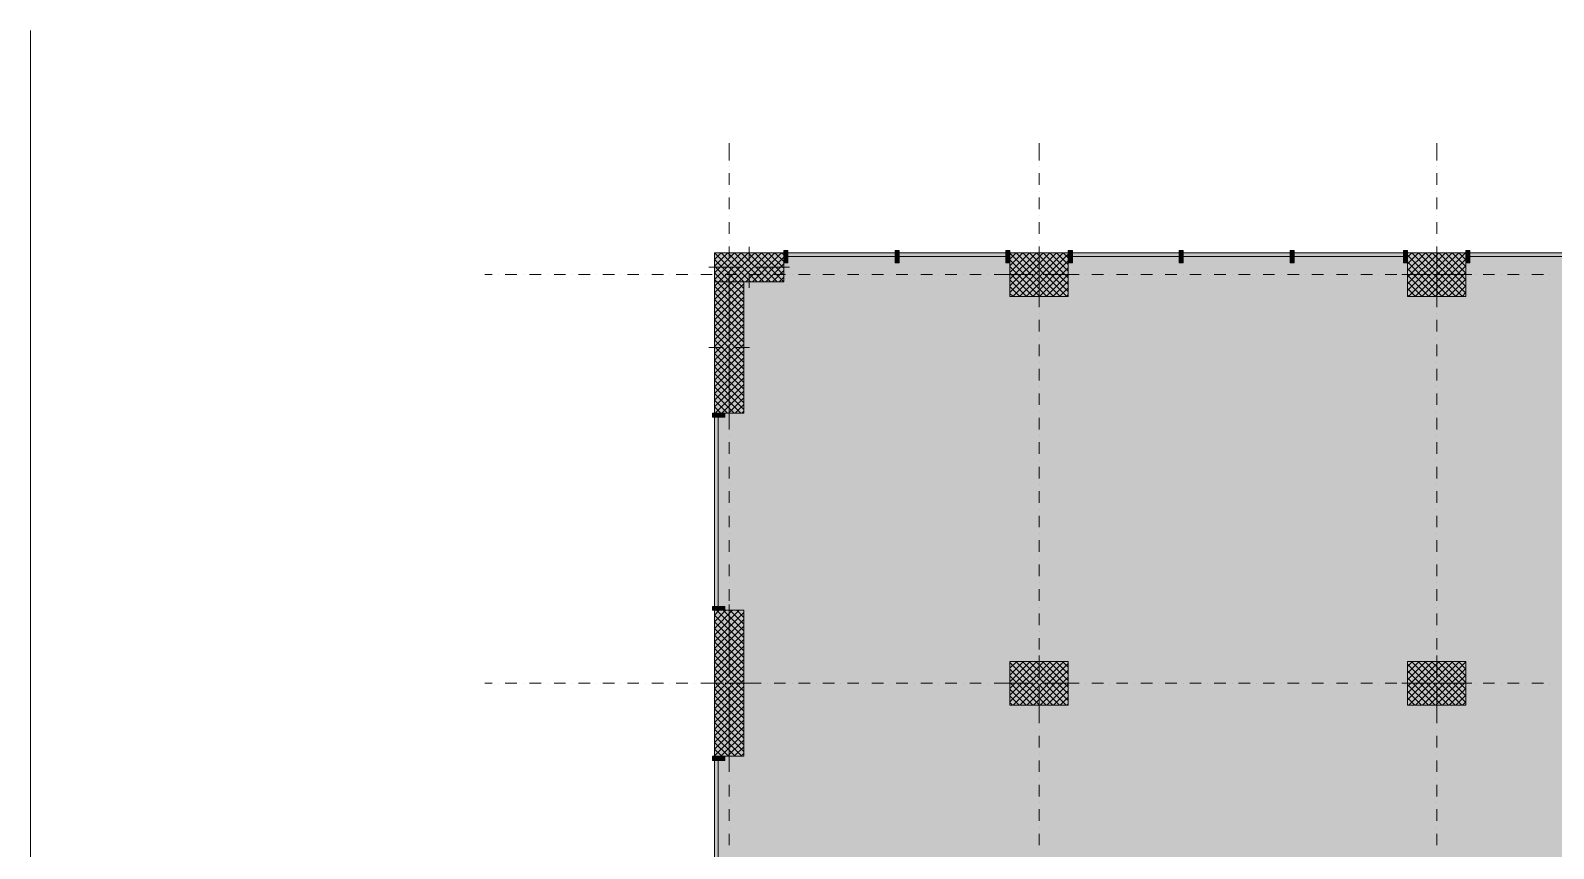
# Model space of a CAD drawing. Header units: centimetres. Extents: x -6559 to 4488, y -7535 to 372.
# Drawn here: x -6370 to -4294, y -743 to 372 of the extents above; entities that cross this region are included whole.
import ezdxf

# ---------------------------------------------------------------- set-up
doc = ezdxf.new("R2010")
doc.units = ezdxf.units.CM
for name, color, linetype in [('PDF_ - lokalet e', 7, 'Continuous'), ('PDF_A - Muret', 7, 'Continuous'), ('PDF_A - Shtyllat', 7, 'Continuous'), ('PDF_Geometry', 7, 'Continuous')]:
    doc.layers.add(name, color=color, linetype=linetype)
for name, color, linetype, true_color in [('PDF_A - Akset', 7, 'Continuous', 0xfd4435), ('PDF_A - Alumil', 7, 'Continuous', 0x7f7f7f), ('PDF_A - Fill Zone', 7, 'Continuous', 0x999999), ('PDF_A - Pllaka Suteren', 7, 'Continuous', 0x7f7f7f), ('PDF_A - Sutereni Polyline', 7, 'Continuous', 0x029e21)]:
    doc.layers.add(name, color=color, linetype=linetype, true_color=true_color)

msp = doc.modelspace()

# ---------------------------------------------------------------- hatches: boundary and pattern name
at = {"layer": 'PDF_ - lokalet e', "true_color": 0xffffff, "transparency": 33554559}
msp.add_hatch(color=7, dxfattribs=at).paths.add_polyline_path([(-4112.3, -1816), (-5616.2, -1816), (-5616.2, -784.9), (-5432.2, -784.9), (-5437.7, 68.7), (-4084.7, 68.7), (-4084.7, -866.5), (-4258.8, -866.5), (-4283.7, -1284.3), (-4109.6, -1284.3), (-4109.6, -1821.5)])
at = {"layer": 'PDF_A - Fill Zone', "true_color": 0xaaaaaa, "transparency": 33554559}
msp.add_hatch(color=253, dxfattribs=at).paths.add_polyline_path([(-5621.7, -1821.5), (-5621.7, -781.9), (-5437.7, -781.9), (-5437.7, 68.7), (-4084.7, 68.7), (-4084.7, -866.5), (-4258.8, -866.5), (-4258.8, -1065.4), (-4271.3, -1065.4), (-4271.3, -1296.7), (-4097.2, -1296.7), (-4097.2, -1821.5)])

# ---------------------------------------------------------------- linework, layer by layer
at = {"layer": 'PDF_A - Akset', "lineweight": 0}
for points in [[(-5417.8, 217.9), (-5417.8, 194.5)], [(-4995, 217.9), (-4995, 194.5)], [(-4452.8, 217.9), (-4452.8, 194.5)], [(-5417.8, 185.8), (-5417.8, 185.8)], [(-5417.8, 177), (-5417.8, 161.2)], [(-4995, 185.8), (-4995, 185.8)], [(-4995, 177), (-4995, 161.2)], [(-4452.8, 185.8), (-4452.8, 185.8)], [(-4452.8, 177), (-4452.8, 161.2)], [(-5417.8, 152.4), (-5417.8, 152.4)], [(-4995, 152.4), (-4995, 152.4)], [(-4452.8, 152.4), (-4452.8, 152.4)], [(-5417.8, 143.7), (-5417.8, 127.9)], [(-4995, 143.7), (-4995, 127.9)], [(-4452.8, 143.7), (-4452.8, 127.9)], [(-5417.8, 119.1), (-5417.8, 119.1)], [(-5417.8, 110.3), (-5417.8, 94.5)], [(-4995, 119.1), (-4995, 119.1)], [(-4995, 110.3), (-4995, 94.5)], [(-4452.8, 119.1), (-4452.8, 119.1)], [(-4452.8, 110.3), (-4452.8, 94.5)], [(-5417.8, 85.8), (-5417.8, 85.8)], [(-4995, 85.8), (-4995, 85.8)], [(-4452.8, 85.8), (-4452.8, 85.8)], [(-5417.8, 77), (-5417.8, 61.2)], [(-4995, 77), (-4995, 61.2)], [(-4452.8, 77), (-4452.8, 61.2)], [(-5417.8, 52.4), (-5417.8, 52.4)], [(-5417.8, 43.6), (-5417.8, 27.8)], [(-4995, 52.4), (-4995, 52.4)], [(-4995, 43.6), (-4995, 27.8)], [(-4452.8, 52.4), (-4452.8, 52.4)], [(-4452.8, 43.6), (-4452.8, 27.8)], [(-5740.7, 38.9), (-5751, 38.9)], [(-5732, 38.9), (-5732, 38.9)], [(-5707.4, 38.9), (-5723.2, 38.9)], [(-5698.6, 38.9), (-5698.6, 38.9)], [(-5674.1, 38.9), (-5689.9, 38.9)], [(-5665.3, 38.9), (-5665.3, 38.9)], [(-5640.7, 38.9), (-5656.5, 38.9)], [(-5632, 38.9), (-5632, 38.9)], [(-5607.4, 38.9), (-5623.2, 38.9)], [(-5598.6, 38.9), (-5598.6, 38.9)], [(-5574, 38.9), (-5589.8, 38.9)], [(-5565.3, 38.9), (-5565.3, 38.9)], [(-5540.7, 38.9), (-5556.5, 38.9)], [(-5531.9, 38.9), (-5531.9, 38.9)], [(-5507.4, 38.9), (-5523.2, 38.9)], [(-5498.6, 38.9), (-5498.6, 38.9)], [(-5474, 38.9), (-5489.8, 38.9)], [(-5465.3, 38.9), (-5465.3, 38.9)], [(-5440.7, 38.9), (-5456.5, 38.9)], [(-5431.9, 38.9), (-5431.9, 38.9)], [(-5407.3, 38.9), (-5423.1, 38.9)], [(-5398.6, 38.9), (-5398.6, 38.9)], [(-5374, 38.9), (-5389.8, 38.9)], [(-5365.2, 38.9), (-5365.2, 38.9)], [(-5340.7, 38.9), (-5356.5, 38.9)], [(-5331.9, 38.9), (-5331.9, 38.9)], [(-5307.3, 38.9), (-5323.1, 38.9)], [(-5298.6, 38.9), (-5298.6, 38.9)], [(-5274, 38.9), (-5289.8, 38.9)], [(-5265.2, 38.9), (-5265.2, 38.9)], [(-5240.7, 38.9), (-5256.4, 38.9)], [(-5231.9, 38.9), (-5231.9, 38.9)], [(-5207.3, 38.9), (-5223.1, 38.9)], [(-5198.5, 38.9), (-5198.5, 38.9)], [(-5174, 38.9), (-5189.8, 38.9)], [(-5165.2, 38.9), (-5165.2, 38.9)], [(-5140.6, 38.9), (-5156.4, 38.9)], [(-5131.9, 38.9), (-5131.9, 38.9)], [(-5107.3, 38.9), (-5123.1, 38.9)], [(-5098.5, 38.9), (-5098.5, 38.9)], [(-5074, 38.9), (-5089.7, 38.9)], [(-5065.2, 38.9), (-5065.2, 38.9)], [(-5040.6, 38.9), (-5056.4, 38.9)], [(-5031.8, 38.9), (-5031.8, 38.9)], [(-5007.3, 38.9), (-5023.1, 38.9)], [(-4998.5, 38.9), (-4998.5, 38.9)], [(-4973.9, 38.9), (-4989.7, 38.9)], [(-4965.2, 38.9), (-4965.2, 38.9)], [(-4940.6, 38.9), (-4956.4, 38.9)], [(-4931.8, 38.9), (-4931.8, 38.9)], [(-4907.3, 38.9), (-4923, 38.9)], [(-4898.5, 38.9), (-4898.5, 38.9)], [(-4873.9, 38.9), (-4889.7, 38.9)], [(-4865.1, 38.9), (-4865.1, 38.9)], [(-4840.6, 38.9), (-4856.4, 38.9)], [(-4831.8, 38.9), (-4831.8, 38.9)], [(-4807.2, 38.9), (-4823, 38.9)], [(-4798.5, 38.9), (-4798.5, 38.9)], [(-4773.9, 38.9), (-4789.7, 38.9)], [(-4765.1, 38.9), (-4765.1, 38.9)], [(-4740.6, 38.9), (-4756.4, 38.9)], [(-4731.8, 38.9), (-4731.8, 38.9)], [(-4707.2, 38.9), (-4723, 38.9)], [(-4698.4, 38.9), (-4698.4, 38.9)], [(-4673.9, 38.9), (-4689.7, 38.9)], [(-4665.1, 38.9), (-4665.1, 38.9)], [(-4640.5, 38.9), (-4656.3, 38.9)], [(-4631.8, 38.9), (-4631.8, 38.9)], [(-4607.2, 38.9), (-4623, 38.9)], [(-4598.4, 38.9), (-4598.4, 38.9)], [(-4573.9, 38.9), (-4589.7, 38.9)], [(-4565.1, 38.9), (-4565.1, 38.9)], [(-4540.5, 38.9), (-4556.3, 38.9)], [(-4531.7, 38.9), (-4531.7, 38.9)], [(-4507.2, 38.9), (-4523, 38.9)], [(-4498.4, 38.9), (-4498.4, 38.9)], [(-4473.8, 38.9), (-4489.6, 38.9)], [(-4465.1, 38.9), (-4465.1, 38.9)], [(-4440.5, 38.9), (-4456.3, 38.9)], [(-4431.7, 38.9), (-4431.7, 38.9)], [(-4407.2, 38.9), (-4423, 38.9)], [(-4398.4, 38.9), (-4398.4, 38.9)], [(-4373.8, 38.9), (-4389.6, 38.9)], [(-4365.1, 38.9), (-4365.1, 38.9)], [(-4340.5, 38.9), (-4356.3, 38.9)], [(-4331.7, 38.9), (-4331.7, 38.9)], [(-4307.1, 38.9), (-4322.9, 38.9)], [(-4298.4, 38.9), (-4298.4, 38.9)], [(-5417.8, 19.1), (-5417.8, 19.1)], [(-5417.8, 10.3), (-5417.8, -5.5)], [(-4995, 19.1), (-4995, 19.1)], [(-4995, 10.3), (-4995, -5.5)], [(-4452.8, 19.1), (-4452.8, 19.1)], [(-4452.8, 10.3), (-4452.8, -5.5)], [(-5417.8, -14.3), (-5417.8, -14.3)], [(-4995, -14.3), (-4995, -14.3)], [(-4452.8, -14.3), (-4452.8, -14.3)], [(-5417.8, -23), (-5417.8, -38.8)], [(-4995, -23), (-4995, -38.8)], [(-4452.8, -23), (-4452.8, -38.8)], [(-5417.8, -47.6), (-5417.8, -47.6)], [(-5417.8, -56.4), (-5417.8, -72.2)], [(-4995, -47.6), (-4995, -47.6)], [(-4995, -56.4), (-4995, -72.2)], [(-4452.8, -47.6), (-4452.8, -47.6)], [(-4452.8, -56.4), (-4452.8, -72.2)], [(-5417.8, -80.9), (-5417.8, -80.9)], [(-4995, -80.9), (-4995, -80.9)], [(-4452.8, -80.9), (-4452.8, -80.9)], [(-5417.8, -89.7), (-5417.8, -105.5)], [(-4995, -89.7), (-4995, -105.5)], [(-4452.8, -89.7), (-4452.8, -105.5)], [(-5417.8, -114.3), (-5417.8, -114.3)], [(-5417.8, -123.1), (-5417.8, -138.8)], [(-4995, -114.3), (-4995, -114.3)], [(-4995, -123.1), (-4995, -138.8)], [(-4452.8, -114.3), (-4452.8, -114.3)], [(-4452.8, -123.1), (-4452.8, -138.8)], [(-5417.8, -147.6), (-5417.8, -147.6)], [(-5417.8, -156.4), (-5417.8, -172.2)], [(-4995, -147.6), (-4995, -147.6)], [(-4995, -156.4), (-4995, -172.2)], [(-4452.8, -147.6), (-4452.8, -147.6)], [(-4452.8, -156.4), (-4452.8, -172.2)], [(-5417.8, -181), (-5417.8, -181)], [(-4995, -181), (-4995, -181)], [(-4452.8, -181), (-4452.8, -181)], [(-5417.8, -189.7), (-5417.8, -205.5)], [(-4995, -189.7), (-4995, -205.5)], [(-4452.8, -189.7), (-4452.8, -205.5)], [(-5417.8, -214.3), (-5417.8, -214.3)], [(-5417.8, -223.1), (-5417.8, -238.9)], [(-4995, -214.3), (-4995, -214.3)], [(-4995, -223.1), (-4995, -238.9)], [(-4452.8, -214.3), (-4452.8, -214.3)], [(-4452.8, -223.1), (-4452.8, -238.9)], [(-5417.8, -247.6), (-5417.8, -247.6)], [(-4995, -247.6), (-4995, -247.6)], [(-4452.8, -247.6), (-4452.8, -247.6)], [(-5417.8, -256.4), (-5417.8, -272.2)], [(-4995, -256.4), (-4995, -272.2)], [(-4452.8, -256.4), (-4452.8, -272.2)], [(-5417.8, -281), (-5417.8, -281)], [(-5417.8, -289.8), (-5417.8, -305.5)], [(-4995, -281), (-4995, -281)], [(-4995, -289.8), (-4995, -305.5)], [(-4452.8, -281), (-4452.8, -281)], [(-4452.8, -289.8), (-4452.8, -305.5)], [(-5417.8, -314.3), (-5417.8, -314.3)], [(-5417.8, -323.1), (-5417.8, -338.9)], [(-4995, -314.3), (-4995, -314.3)], [(-4995, -323.1), (-4995, -338.9)], [(-4452.8, -314.3), (-4452.8, -314.3)], [(-4452.8, -323.1), (-4452.8, -338.9)], [(-5417.8, -347.7), (-5417.8, -347.7)], [(-4995, -347.7), (-4995, -347.7)], [(-4452.8, -347.7), (-4452.8, -347.7)], [(-5417.8, -356.4), (-5417.8, -372.2)], [(-4995, -356.4), (-4995, -372.2)], [(-4452.8, -356.4), (-4452.8, -372.2)], [(-5417.8, -381), (-5417.8, -381)], [(-5417.8, -389.8), (-5417.8, -405.6)], [(-4995, -381), (-4995, -381)], [(-4995, -389.8), (-4995, -405.6)], [(-4452.8, -381), (-4452.8, -381)], [(-4452.8, -389.8), (-4452.8, -405.6)], [(-5417.8, -414.3), (-5417.8, -414.3)], [(-4995, -414.3), (-4995, -414.3)], [(-4452.8, -414.3), (-4452.8, -414.3)], [(-5417.8, -423.1), (-5417.8, -438.9)], [(-4995, -423.1), (-4995, -438.9)], [(-4452.8, -423.1), (-4452.8, -438.9)], [(-5417.8, -447.7), (-5417.8, -447.7)], [(-5417.8, -456.5), (-5417.8, -472.2)], [(-4995, -447.7), (-4995, -447.7)], [(-4995, -456.5), (-4995, -472.2)], [(-4452.8, -447.7), (-4452.8, -447.7)], [(-4452.8, -456.5), (-4452.8, -472.2)], [(-5417.8, -481), (-5417.8, -481)], [(-5417.8, -489.8), (-5417.8, -505.6)], [(-4995, -481), (-4995, -481)], [(-4995, -489.8), (-4995, -505.6)], [(-4452.8, -481), (-4452.8, -481)], [(-4452.8, -489.8), (-4452.8, -505.6)], [(-5740.7, -518.2), (-5751, -518.2)], [(-5732, -518.2), (-5732, -518.2)], [(-5707.4, -518.2), (-5723.2, -518.2)], [(-5698.6, -518.2), (-5698.6, -518.2)], [(-5674.1, -518.2), (-5689.9, -518.2)], [(-5665.3, -518.2), (-5665.3, -518.2)], [(-5640.7, -518.2), (-5656.5, -518.2)], [(-5632, -518.2), (-5632, -518.2)], [(-5607.4, -518.2), (-5623.2, -518.2)], [(-5598.6, -518.2), (-5598.6, -518.2)], [(-5574, -518.2), (-5589.8, -518.2)], [(-5565.3, -518.2), (-5565.3, -518.2)], [(-5540.7, -518.2), (-5556.5, -518.2)], [(-5531.9, -518.2), (-5531.9, -518.2)], [(-5507.4, -518.2), (-5523.2, -518.2)], [(-5498.6, -518.2), (-5498.6, -518.2)], [(-5474, -518.2), (-5489.8, -518.2)], [(-5465.3, -518.2), (-5465.3, -518.2)], [(-5440.7, -518.2), (-5456.5, -518.2)], [(-5431.9, -518.2), (-5431.9, -518.2)], [(-5407.3, -518.2), (-5423.1, -518.2)], [(-5417.8, -514.4), (-5417.8, -514.4)], [(-5398.6, -518.2), (-5398.6, -518.2)], [(-5374, -518.2), (-5389.8, -518.2)], [(-5365.2, -518.2), (-5365.2, -518.2)], [(-5340.7, -518.2), (-5356.5, -518.2)], [(-5331.9, -518.2), (-5331.9, -518.2)], [(-5307.3, -518.2), (-5323.1, -518.2)], [(-5298.6, -518.2), (-5298.6, -518.2)], [(-5274, -518.2), (-5289.8, -518.2)], [(-5265.2, -518.2), (-5265.2, -518.2)], [(-5240.7, -518.2), (-5256.4, -518.2)], [(-5231.9, -518.2), (-5231.9, -518.2)], [(-5207.3, -518.2), (-5223.1, -518.2)], [(-5198.5, -518.2), (-5198.5, -518.2)], [(-5174, -518.2), (-5189.8, -518.2)], [(-5165.2, -518.2), (-5165.2, -518.2)], [(-5140.6, -518.2), (-5156.4, -518.2)], [(-5131.9, -518.2), (-5131.9, -518.2)], [(-5107.3, -518.2), (-5123.1, -518.2)], [(-5098.5, -518.2), (-5098.5, -518.2)], [(-5074, -518.2), (-5089.7, -518.2)], [(-5065.2, -518.2), (-5065.2, -518.2)], [(-5040.6, -518.2), (-5056.4, -518.2)], [(-5031.8, -518.2), (-5031.8, -518.2)], [(-5007.3, -518.2), (-5023.1, -518.2)], [(-4998.5, -518.2), (-4998.5, -518.2)], [(-4995, -514.4), (-4995, -514.4)], [(-4973.9, -518.2), (-4989.7, -518.2)], [(-4965.2, -518.2), (-4965.2, -518.2)], [(-4940.6, -518.2), (-4956.4, -518.2)], [(-4931.8, -518.2), (-4931.8, -518.2)], [(-4907.3, -518.2), (-4923, -518.2)], [(-4898.5, -518.2), (-4898.5, -518.2)], [(-4873.9, -518.2), (-4889.7, -518.2)], [(-4865.1, -518.2), (-4865.1, -518.2)], [(-4840.6, -518.2), (-4856.4, -518.2)], [(-4831.8, -518.2), (-4831.8, -518.2)], [(-4807.2, -518.2), (-4823, -518.2)], [(-4798.5, -518.2), (-4798.5, -518.2)], [(-4773.9, -518.2), (-4789.7, -518.2)], [(-4765.1, -518.2), (-4765.1, -518.2)], [(-4740.6, -518.2), (-4756.4, -518.2)], [(-4731.8, -518.2), (-4731.8, -518.2)], [(-4707.2, -518.2), (-4723, -518.2)], [(-4698.4, -518.2), (-4698.4, -518.2)], [(-4673.9, -518.2), (-4689.7, -518.2)], [(-4665.1, -518.2), (-4665.1, -518.2)], [(-4640.5, -518.2), (-4656.3, -518.2)], [(-4631.8, -518.2), (-4631.8, -518.2)], [(-4607.2, -518.2), (-4623, -518.2)], [(-4598.4, -518.2), (-4598.4, -518.2)], [(-4573.9, -518.2), (-4589.7, -518.2)], [(-4565.1, -518.2), (-4565.1, -518.2)], [(-4540.5, -518.2), (-4556.3, -518.2)], [(-4531.7, -518.2), (-4531.7, -518.2)], [(-4507.2, -518.2), (-4523, -518.2)], [(-4498.4, -518.2), (-4498.4, -518.2)], [(-4473.8, -518.2), (-4489.6, -518.2)], [(-4465.1, -518.2), (-4465.1, -518.2)], [(-4440.5, -518.2), (-4456.3, -518.2)], [(-4452.8, -514.4), (-4452.8, -514.4)], [(-4431.7, -518.2), (-4431.7, -518.2)], [(-4407.2, -518.2), (-4423, -518.2)], [(-4398.4, -518.2), (-4398.4, -518.2)], [(-4373.8, -518.2), (-4389.6, -518.2)], [(-4365.1, -518.2), (-4365.1, -518.2)], [(-4340.5, -518.2), (-4356.3, -518.2)], [(-4331.7, -518.2), (-4331.7, -518.2)], [(-4307.1, -518.2), (-4322.9, -518.2)], [(-4298.4, -518.2), (-4298.4, -518.2)], [(-5417.8, -523.1), (-5417.8, -538.9)], [(-4995, -523.1), (-4995, -538.9)], [(-4452.8, -523.1), (-4452.8, -538.9)], [(-5417.8, -547.7), (-5417.8, -547.7)], [(-5417.8, -556.5), (-5417.8, -572.3)], [(-4995, -547.7), (-4995, -547.7)], [(-4995, -556.5), (-4995, -572.3)], [(-4452.8, -547.7), (-4452.8, -547.7)], [(-4452.8, -556.5), (-4452.8, -572.3)], [(-5417.8, -581), (-5417.8, -581)], [(-4995, -581), (-4995, -581)], [(-4452.8, -581), (-4452.8, -581)], [(-5417.8, -589.8), (-5417.8, -605.6)], [(-4995, -589.8), (-4995, -605.6)], [(-4452.8, -589.8), (-4452.8, -605.6)], [(-5417.8, -614.4), (-5417.8, -614.4)], [(-4995, -614.4), (-4995, -614.4)], [(-4452.8, -614.4), (-4452.8, -614.4)], [(-5417.8, -623.2), (-5417.8, -638.9)], [(-4995, -623.2), (-4995, -638.9)], [(-4452.8, -623.2), (-4452.8, -638.9)], [(-5417.8, -647.7), (-5417.8, -647.7)], [(-5417.8, -656.5), (-5417.8, -672.3)], [(-4995, -647.7), (-4995, -647.7)], [(-4995, -656.5), (-4995, -672.3)], [(-4452.8, -647.7), (-4452.8, -647.7)], [(-4452.8, -656.5), (-4452.8, -672.3)], [(-5417.8, -681.1), (-5417.8, -681.1)], [(-4995, -681.1), (-4995, -681.1)], [(-4452.8, -681.1), (-4452.8, -681.1)], [(-5417.8, -689.8), (-5417.8, -705.6)], [(-4995, -689.8), (-4995, -705.6)], [(-4452.8, -689.8), (-4452.8, -705.6)], [(-5417.8, -714.4), (-5417.8, -714.4)], [(-5417.8, -723.2), (-5417.8, -739)], [(-4995, -714.4), (-4995, -714.4)], [(-4995, -723.2), (-4995, -739)], [(-4452.8, -714.4), (-4452.8, -714.4)], [(-4452.8, -723.2), (-4452.8, -739)]]:
    msp.add_lwpolyline(points, dxfattribs=at)
at = {"layer": 'PDF_A - Alumil', "color": 254, "lineweight": 0, "true_color": 0xcccccc}
for points in [[(-5343.2, 68.3), (-5339.7, 71.7)], [(-5343.2, 57.7), (-5337.7, 63.2)], [(-5191.4, 67), (-5186.7, 71.7)], [(-5191.4, 61.7), (-5186, 67.2)], [(-5040.2, 70.5), (-5039, 71.7)], [(-5040.2, 59.9), (-5034.8, 65.4)], [(-4955.2, 65.8), (-4949.7, 71.3)], [(-4955.2, 60.5), (-4949.7, 66)], [(-4804, 69.3), (-4801.6, 71.7)], [(-4804, 58.8), (-4798.5, 64.2)], [(-4652.8, 67.5), (-4648.6, 71.7)], [(-4652.8, 62.2), (-4647.3, 67.7)], [(-4498.1, 63.9), (-4492.6, 69.4)], [(-4498.1, 58.7), (-4492.6, 64.1)], [(-4413, 69.9), (-4411.2, 71.7)], [(-4413, 64.6), (-4407.5, 70.1)], [(-5340.8, 54.8), (-5337.7, 57.9)], [(-5187.8, 54.8), (-5186, 56.6)], [(-5040.1, 54.8), (-5034.8, 60.1)], [(-4950.4, 54.8), (-4949.7, 55.5)], [(-4802.7, 54.8), (-4798.5, 59)], [(-4649.7, 54.8), (-4647.3, 57.2)], [(-4412.3, 54.8), (-4407.5, 59.5)], [(-5440.6, -150.6), (-5440.2, -150.1)], [(-5440.4, -155.6), (-5434.9, -150.1)], [(-5429.9, -155.6), (-5424.4, -150.1)], [(-5424.6, -155.6), (-5423.7, -154.8)], [(-5439.7, -418.7), (-5434.3, -413.3)], [(-5434.5, -418.7), (-5429, -413.3)], [(-5423.9, -418.7), (-5423.7, -418.6)], [(-5438.4, -623.2), (-5433, -617.7)], [(-5433.1, -623.2), (-5427.7, -617.7)]]:
    msp.add_lwpolyline(points, dxfattribs=at)
at = {"layer": 'PDF_A - Alumil', "lineweight": 0}
for points in [[(-5337.7, 71.7), (-5343.2, 71.7)], [(-5343.2, 71.7), (-5343.2, 54.8)], [(-5337.7, 54.8), (-5337.7, 71.7)], [(-5186, 71.7), (-5191.4, 71.7)], [(-5191.4, 71.7), (-5191.4, 54.8)], [(-5186, 54.8), (-5186, 71.7)], [(-5034.8, 71.7), (-5040.2, 71.7)], [(-5040.2, 71.7), (-5040.2, 54.8)], [(-5034.8, 54.8), (-5034.8, 71.7)], [(-4949.7, 71.7), (-4955.2, 71.7)], [(-4955.2, 71.7), (-4955.2, 54.8)], [(-4949.7, 54.8), (-4949.7, 71.7)], [(-4798.5, 71.7), (-4804, 71.7)], [(-4804, 71.7), (-4804, 54.8)], [(-4798.5, 54.8), (-4798.5, 71.7)], [(-4647.3, 71.7), (-4652.8, 71.7)], [(-4652.8, 71.7), (-4652.8, 54.8)], [(-4647.3, 54.8), (-4647.3, 71.7)], [(-4492.6, 71.7), (-4498.1, 71.7)], [(-4498.1, 71.7), (-4498.1, 54.8)], [(-4492.6, 54.8), (-4492.6, 71.7)], [(-4407.5, 71.7), (-4413, 71.7)], [(-4413, 71.7), (-4413, 54.8)], [(-4407.5, 54.8), (-4407.5, 71.7)], [(-5343.2, 54.8), (-5337.7, 54.8)], [(-5191.4, 54.8), (-5186, 54.8)], [(-5040.2, 54.8), (-5034.8, 54.8)], [(-4955.2, 54.8), (-4949.7, 54.8)], [(-4804, 54.8), (-4798.5, 54.8)], [(-4652.8, 54.8), (-4647.3, 54.8)], [(-4498.1, 54.8), (-4492.6, 54.8)], [(-4413, 54.8), (-4407.5, 54.8)], [(-5423.7, -150.1), (-5440.6, -150.1)], [(-5440.6, -150.1), (-5440.6, -155.6)], [(-5440.6, -155.6), (-5423.7, -155.6)], [(-5423.7, -155.6), (-5423.7, -150.1)], [(-5423.7, -413.3), (-5440.6, -413.3)], [(-5440.6, -413.3), (-5440.6, -418.7)], [(-5423.7, -418.7), (-5423.7, -413.3)], [(-5440.6, -418.7), (-5423.7, -418.7)], [(-5423.7, -617.7), (-5440.6, -617.7)], [(-5440.6, -617.7), (-5440.6, -623.2)], [(-5423.7, -623.2), (-5423.7, -617.7)], [(-5440.6, -623.2), (-5423.7, -623.2)]]:
    msp.add_lwpolyline(points, dxfattribs=at)
at = {"layer": 'PDF_A - Alumil', "color": 254, "true_color": 0xcccccc, "transparency": 33554559}
for points in [[(-5343.2, 54.8), (-5343.2, 71.7), (-5337.7, 54.8), (-5337.7, 71.7)], [(-5191.4, 54.8), (-5191.4, 71.7), (-5186, 54.8), (-5186, 71.7)], [(-5040.2, 54.8), (-5040.2, 71.7), (-5034.8, 54.8), (-5034.8, 71.7)], [(-4955.2, 54.8), (-4955.2, 71.7), (-4949.7, 54.8), (-4949.7, 71.7)], [(-4804, 54.8), (-4804, 71.7), (-4798.5, 54.8), (-4798.5, 71.7)], [(-4652.8, 54.8), (-4652.8, 71.7), (-4647.3, 54.8), (-4647.3, 71.7)], [(-4498.1, 54.8), (-4498.1, 71.7), (-4492.6, 54.8), (-4492.6, 71.7)], [(-4413, 54.8), (-4413, 71.7), (-4407.5, 54.8), (-4407.5, 71.7)], [(-5423.7, -155.6), (-5440.6, -155.6), (-5423.7, -150.1), (-5440.6, -150.1)], [(-5423.7, -418.7), (-5440.6, -418.7), (-5423.7, -413.3), (-5440.6, -413.3)], [(-5423.7, -623.2), (-5440.6, -623.2), (-5423.7, -617.7), (-5440.6, -617.7)]]:
    msp.add_solid(points, dxfattribs=at)
at = {"layer": 'PDF_A - Muret', "lineweight": 0}
for points in [[(-5191.4, 68.7), (-5337.7, 68.7)], [(-5337.7, 63.7), (-5191.4, 63.7)], [(-5040.2, 68.7), (-5186, 68.7)], [(-5186, 63.7), (-5040.2, 63.7)], [(-4804, 68.7), (-4949.7, 68.7)], [(-4949.7, 63.7), (-4804, 63.7)], [(-4652.8, 68.7), (-4798.5, 68.7)], [(-4798.5, 63.7), (-4652.8, 63.7)], [(-4498.1, 68.7), (-4647.3, 68.7)], [(-4647.3, 63.7), (-4498.1, 63.7)], [(-4263.8, 68.7), (-4407.5, 68.7)], [(-4407.5, 63.7), (-4263.8, 63.7)], [(-5437.7, -155.6), (-5437.7, -413.3)], [(-5432.7, -413.3), (-5432.7, -155.6)], [(-5437.7, -623.2), (-5437.7, -776.4)], [(-5432.7, -776.4), (-5432.7, -623.2)]]:
    msp.add_lwpolyline(points, dxfattribs=at)
at = {"layer": 'PDF_A - Muret', "transparency": 33554559}
for points in [[(-5191.4, 68.7), (-5191.4, 63.7), (-5337.7, 68.7), (-5337.7, 63.7)], [(-5186, 63.7), (-5186, 68.7), (-5040.2, 63.7), (-5040.2, 68.7)], [(-4804, 68.7), (-4804, 63.7), (-4949.7, 68.7), (-4949.7, 63.7)], [(-4798.5, 63.7), (-4798.5, 68.7), (-4652.8, 63.7), (-4652.8, 68.7)], [(-4647.3, 63.7), (-4647.3, 68.7), (-4498.1, 63.7), (-4498.1, 68.7)], [(-4407.5, 68.7), (-4263.8, 68.7), (-4407.5, 63.7), (-4263.8, 63.7)], [(-5432.7, -155.6), (-5432.7, -413.3), (-5437.7, -155.6), (-5437.7, -413.3)], [(-5432.7, -623.2), (-5432.7, -776.4), (-5437.7, -623.2), (-5437.7, -776.4)]]:
    msp.add_solid(points, dxfattribs=at)
at = {"layer": 'PDF_A - Pllaka Suteren', "lineweight": 0}
for points in [[(-2711.9, 68.7), (-5437.7, 68.7)], [(-5437.7, 68.7), (-5437.7, -781.9)]]:
    msp.add_lwpolyline(points, dxfattribs=at)
at = {"layer": 'PDF_A - Shtyllat', "lineweight": 0}
for points in [[(-5437.7, 32.1), (-5401.1, 68.7)], [(-5437.7, 41.3), (-5410.2, 68.7)], [(-5437.7, 50.4), (-5419.4, 68.7)], [(-5437.7, 59.6), (-5428.5, 68.7)], [(-5397.9, 28.9), (-5437.7, 68.7)], [(-5437.7, 68.7), (-5437.7, 28.9)], [(-5343.2, 68.7), (-5437.7, 68.7)], [(-5431.7, 28.9), (-5391.9, 68.7)], [(-5388.7, 28.9), (-5428.5, 68.7)], [(-5422.6, 28.9), (-5382.8, 68.7)], [(-5379.6, 28.9), (-5419.4, 68.7)], [(-5413.4, 28.9), (-5373.6, 68.7)], [(-5370.4, 28.9), (-5410.2, 68.7)], [(-5404.3, 28.9), (-5364.5, 68.7)], [(-5361.3, 28.9), (-5401.1, 68.7)], [(-5395.1, 28.9), (-5355.4, 68.7)], [(-5352.1, 28.9), (-5391.9, 68.7)], [(-5390.4, 56.8), (-5390.4, 76.7)], [(-5386, 28.9), (-5346.2, 68.7)], [(-5343.2, 29.1), (-5382.8, 68.7)], [(-5376.9, 28.9), (-5343.2, 62.6)], [(-5343.2, 38.2), (-5373.6, 68.7)], [(-5343.2, 47.4), (-5364.5, 68.7)], [(-5343.2, 56.5), (-5355.4, 68.7)], [(-5343.2, 65.7), (-5346.2, 68.7)], [(-5343.2, 28.9), (-5343.2, 68.7)], [(-5034.8, 14.4), (-4980.4, 68.7)], [(-5034.8, 23.5), (-4989.6, 68.7)], [(-5034.8, 32.7), (-4998.7, 68.7)], [(-5034.8, 41.8), (-5007.9, 68.7)], [(-5034.8, 51), (-5017, 68.7)], [(-5034.8, 60.1), (-5026.2, 68.7)], [(-5034.8, 68.7), (-5034.8, 9)], [(-4955.2, 68.7), (-5034.8, 68.7)], [(-4975.6, 9), (-5034.8, 68.2)], [(-5031, 9), (-4971.3, 68.7)], [(-4966.5, 9), (-5026.2, 68.7)], [(-5021.8, 9), (-4962.1, 68.7)], [(-4957.3, 9), (-5017, 68.7)], [(-5012.7, 9), (-4955.2, 66.5)], [(-4955.2, 16), (-5007.9, 68.7)], [(-4955.2, 25.2), (-4998.7, 68.7)], [(-4995, 46.8), (-4995, 76.7)], [(-4955.2, 34.3), (-4989.6, 68.7)], [(-4955.2, 43.5), (-4980.4, 68.7)], [(-4955.2, 52.6), (-4971.3, 68.7)], [(-4955.2, 61.8), (-4962.1, 68.7)], [(-4955.2, 9), (-4955.2, 68.7)], [(-4492.6, 17), (-4440.9, 68.7)], [(-4492.6, 26.2), (-4450, 68.7)], [(-4492.6, 35.3), (-4459.2, 68.7)], [(-4492.6, 44.4), (-4468.3, 68.7)], [(-4492.6, 53.6), (-4477.5, 68.7)], [(-4492.6, 62.7), (-4486.6, 68.7)], [(-4492.6, 68.7), (-4492.6, 9)], [(-4413, 68.7), (-4492.6, 68.7)], [(-4436.1, 9), (-4492.6, 65.5)], [(-4491.4, 9), (-4431.8, 68.7)], [(-4426.9, 9), (-4486.6, 68.7)], [(-4482.3, 9), (-4422.6, 68.7)], [(-4417.8, 9), (-4477.5, 68.7)], [(-4473.2, 9), (-4413.5, 68.7)], [(-4413, 13.4), (-4468.3, 68.7)], [(-4413, 22.5), (-4459.2, 68.7)], [(-4452.8, 46.8), (-4452.8, 76.7)], [(-4413, 31.7), (-4450, 68.7)], [(-4413, 40.8), (-4440.9, 68.7)], [(-4413, 50), (-4431.8, 68.7)], [(-4413, 59.1), (-4422.6, 68.7)], [(-4413, 68.3), (-4413.5, 68.7)], [(-4413, 9), (-4413, 68.7)], [(-5398.4, 48.8), (-5445.6, 48.8)], [(-5407, 28.9), (-5437.7, 59.6)], [(-5416.2, 28.9), (-5437.7, 50.4)], [(-5390.4, 48.8), (-5390.4, 48.8)], [(-5382.4, 48.8), (-5335.2, 48.8)], [(-5367.7, 28.9), (-5343.2, 53.5)], [(-5358.6, 28.9), (-5343.2, 44.3)], [(-4984.7, 9), (-5034.8, 59)], [(-4993.9, 9), (-5034.8, 49.9)], [(-5003.5, 9), (-4955.2, 57.4)], [(-4994.4, 9), (-4955.2, 48.2)], [(-4445.2, 9), (-4492.6, 56.4)], [(-4454.4, 9), (-4492.6, 47.3)], [(-4464, 9), (-4413, 60)], [(-4454.9, 9), (-4413, 50.9)], [(-4445.7, 9), (-4413, 41.7)], [(-5425.3, 28.9), (-5437.7, 41.3)], [(-5434.4, 28.9), (-5437.7, 32.1)], [(-5437.7, -4.4), (-5404.3, 28.9)], [(-5437.7, 4.7), (-5413.4, 28.9)], [(-5437.7, 13.8), (-5422.6, 28.9)], [(-5437.7, 23), (-5431.7, 28.9)], [(-5397.9, 28.9), (-5437.7, 28.9)], [(-5437.7, 28.9), (-5437.7, -150.1)], [(-5437.7, 28.9), (-5343.2, 28.9)], [(-5437.7, -13.6), (-5397.9, 26.2)], [(-5397.9, -16.8), (-5437.7, 23)], [(-5397.9, -7.7), (-5434.4, 28.9)], [(-5397.9, 1.5), (-5425.3, 28.9)], [(-5417.8, -52.7), (-5417.8, 36.9)], [(-5397.9, 10.6), (-5416.2, 28.9)], [(-5397.9, 19.8), (-5407, 28.9)], [(-5397.9, -150.1), (-5397.9, 28.9)], [(-5390.4, 40.9), (-5390.4, 21)], [(-5349.4, 28.9), (-5343.2, 35.2)], [(-5002.9, 38.9), (-5042.7, 38.9)], [(-5003, 9), (-5034.8, 40.7)], [(-5012.2, 9), (-5034.8, 31.6)], [(-5021.3, 9), (-5034.8, 22.5)], [(-4995, 38.9), (-4995, 38.9)], [(-4995, 30.9), (-4995, 1.1)], [(-4987, 38.9), (-4947.2, 38.9)], [(-4985.2, 9), (-4955.2, 39.1)], [(-4976.1, 9), (-4955.2, 29.9)], [(-4967, 9), (-4955.2, 20.8)], [(-4460.8, 38.9), (-4500.6, 38.9)], [(-4463.5, 9), (-4492.6, 38.1)], [(-4472.7, 9), (-4492.6, 29)], [(-4452.8, 38.9), (-4452.8, 38.9)], [(-4452.8, 30.9), (-4452.8, 1.1)], [(-4444.8, 38.9), (-4405.1, 38.9)], [(-4436.6, 9), (-4413, 32.6)], [(-4427.4, 9), (-4413, 23.4)], [(-5437.7, -22.7), (-5397.9, 17.1)], [(-5397.9, -25.9), (-5437.7, 13.8)], [(-5437.7, -31.9), (-5397.9, 7.9)], [(-5397.9, -35.1), (-5437.7, 4.7)], [(-5030.5, 9), (-5034.8, 13.3)], [(-5034.8, 9), (-4955.2, 9)], [(-4957.8, 9), (-4955.2, 11.7)], [(-4481.8, 9), (-4492.6, 19.8)], [(-4490.9, 9), (-4492.6, 10.7)], [(-4492.6, 9), (-4413, 9)], [(-4418.3, 9), (-4413, 14.3)], [(-5437.7, -41), (-5397.9, -1.2)], [(-5397.9, -44.2), (-5437.7, -4.4)], [(-5437.7, -50.2), (-5397.9, -10.4)], [(-5397.9, -53.4), (-5437.7, -13.6)], [(-5437.7, -59.3), (-5397.9, -19.5)], [(-5397.9, -62.5), (-5437.7, -22.7)], [(-5437.7, -68.5), (-5397.9, -28.7)], [(-5397.9, -71.7), (-5437.7, -31.9)], [(-5437.7, -77.6), (-5397.9, -37.8)], [(-5397.9, -80.8), (-5437.7, -41)], [(-5425.7, -60.6), (-5445.6, -60.6)], [(-5437.7, -86.7), (-5397.9, -47)], [(-5397.9, -90), (-5437.7, -50.2)], [(-5437.7, -95.9), (-5397.9, -56.1)], [(-5397.9, -99.1), (-5437.7, -59.3)], [(-5417.8, -60.6), (-5417.8, -60.6)], [(-5409.8, -60.6), (-5389.9, -60.6)], [(-5437.7, -105), (-5397.9, -65.2)], [(-5397.9, -108.2), (-5437.7, -68.5)], [(-5437.7, -114.2), (-5397.9, -74.4)], [(-5397.9, -117.4), (-5437.7, -77.6)], [(-5417.8, -68.6), (-5417.8, -158.1)], [(-5437.7, -123.3), (-5397.9, -83.5)], [(-5397.9, -126.5), (-5437.7, -86.7)], [(-5437.7, -132.5), (-5397.9, -92.7)], [(-5397.9, -135.7), (-5437.7, -95.9)], [(-5437.7, -141.6), (-5397.9, -101.8)], [(-5397.9, -144.8), (-5437.7, -105)], [(-5401.7, -150.1), (-5437.7, -114.2)], [(-5410.8, -150.1), (-5437.7, -123.3)], [(-5437, -150.1), (-5397.9, -111)], [(-5427.9, -150.1), (-5397.9, -120.1)], [(-5420, -150.1), (-5437.7, -132.5)], [(-5429.1, -150.1), (-5437.7, -141.6)], [(-5418.8, -150.1), (-5397.9, -129.3)], [(-5409.6, -150.1), (-5397.9, -138.4)], [(-5437.7, -150.1), (-5397.9, -150.1)], [(-5400.5, -150.1), (-5397.9, -147.5)], [(-5417.8, -510.3), (-5417.8, -410.8)], [(-5437.7, -452.5), (-5403.9, -418.7)], [(-5437.7, -443.4), (-5413, -418.7)], [(-5437.7, -434.2), (-5422.2, -418.7)], [(-5437.7, -425.1), (-5431.3, -418.7)], [(-5397.9, -418.7), (-5437.7, -418.7)], [(-5437.7, -418.7), (-5437.7, -617.7)], [(-5437.7, -461.7), (-5397.9, -421.9)], [(-5397.9, -464.9), (-5437.7, -425.1)], [(-5437.7, -470.8), (-5397.9, -431)], [(-5397.9, -474), (-5437.7, -434.2)], [(-5397.9, -455.7), (-5434.9, -418.7)], [(-5397.9, -446.6), (-5425.7, -418.7)], [(-5397.9, -437.5), (-5416.6, -418.7)], [(-5397.9, -428.3), (-5407.4, -418.7)], [(-5397.9, -419.2), (-5398.3, -418.7)], [(-5397.9, -617.7), (-5397.9, -418.7)], [(-5437.7, -480), (-5397.9, -440.2)], [(-5397.9, -483.2), (-5437.7, -443.4)], [(-5437.7, -489.1), (-5397.9, -449.3)], [(-5397.9, -492.3), (-5437.7, -452.5)], [(-5437.7, -498.3), (-5397.9, -458.5)], [(-5397.9, -501.5), (-5437.7, -461.7)], [(-5437.7, -507.4), (-5397.9, -467.6)], [(-5397.9, -510.6), (-5437.7, -470.8)], [(-5437.7, -516.5), (-5397.9, -476.7)], [(-5397.9, -519.8), (-5437.7, -480)], [(-5437.7, -525.7), (-5397.9, -485.9)], [(-5397.9, -528.9), (-5437.7, -489.1)], [(-5437.7, -534.8), (-5397.9, -495)], [(-5397.9, -538), (-5437.7, -498.3)], [(-5034.8, -543.4), (-4979.7, -488.4)], [(-5034.8, -534.3), (-4988.8, -488.4)], [(-5034.8, -525.2), (-4998, -488.4)], [(-5034.8, -516), (-5007.1, -488.4)], [(-5034.8, -506.9), (-5016.3, -488.4)], [(-5034.8, -497.7), (-5025.4, -488.4)], [(-5034.8, -488.6), (-5034.6, -488.4)], [(-5034.8, -488.4), (-5034.8, -548.1)], [(-4955.2, -488.4), (-5034.8, -488.4)], [(-4976.3, -548.1), (-5034.8, -489.6)], [(-5030.2, -548.1), (-4970.6, -488.4)], [(-4967.2, -548.1), (-5026.9, -488.4)], [(-5021.1, -548.1), (-4961.4, -488.4)], [(-4958, -548.1), (-5017.7, -488.4)], [(-5011.9, -548.1), (-4955.2, -491.3)], [(-4955.2, -541.8), (-5008.6, -488.4)], [(-4955.2, -532.6), (-4999.5, -488.4)], [(-4995, -510.3), (-4995, -480.4)], [(-4955.2, -523.5), (-4990.3, -488.4)], [(-4955.2, -514.4), (-4981.2, -488.4)], [(-4955.2, -505.2), (-4972, -488.4)], [(-4955.2, -496.1), (-4962.9, -488.4)], [(-4955.2, -548.1), (-4955.2, -488.4)], [(-4492.6, -540.8), (-4440.2, -488.4)], [(-4492.6, -531.7), (-4449.3, -488.4)], [(-4492.6, -522.5), (-4458.5, -488.4)], [(-4492.6, -513.4), (-4467.6, -488.4)], [(-4492.6, -504.2), (-4476.7, -488.4)], [(-4492.6, -495.1), (-4485.9, -488.4)], [(-4492.6, -488.4), (-4492.6, -548.1)], [(-4413, -488.4), (-4492.6, -488.4)], [(-4436.8, -548.1), (-4492.6, -492.3)], [(-4490.7, -548.1), (-4431, -488.4)], [(-4427.7, -548.1), (-4487.4, -488.4)], [(-4481.6, -548.1), (-4421.9, -488.4)], [(-4418.5, -548.1), (-4478.2, -488.4)], [(-4472.4, -548.1), (-4413, -488.7)], [(-4413, -544.4), (-4469.1, -488.4)], [(-4463.3, -548.1), (-4413, -497.8)], [(-4413, -535.3), (-4459.9, -488.4)], [(-4452.8, -510.3), (-4452.8, -480.4)], [(-4413, -526.1), (-4450.8, -488.4)], [(-4413, -517), (-4441.6, -488.4)], [(-4413, -507.8), (-4432.5, -488.4)], [(-4413, -498.7), (-4423.3, -488.4)], [(-4413, -489.6), (-4414.2, -488.4)], [(-4413, -548.1), (-4413, -488.4)], [(-5425.7, -518.2), (-5445.6, -518.2)], [(-5437.7, -544), (-5397.9, -504.2)], [(-5397.9, -547.2), (-5437.7, -507.4)], [(-5437.7, -553.1), (-5397.9, -513.3)], [(-5397.9, -556.3), (-5437.7, -516.5)], [(-5417.8, -518.2), (-5417.8, -518.2)], [(-5409.8, -518.2), (-5389.9, -518.2)], [(-5002.9, -518.2), (-5042.7, -518.2)], [(-4985.5, -548.1), (-5034.8, -498.8)], [(-4994.6, -548.1), (-5034.8, -507.9)], [(-5003.8, -548.1), (-5034.8, -517.1)], [(-5002.8, -548.1), (-4955.2, -500.4)], [(-4995, -518.2), (-4995, -518.2)], [(-4993.7, -548.1), (-4955.2, -509.6)], [(-4987, -518.2), (-4947.2, -518.2)], [(-4984.5, -548.1), (-4955.2, -518.7)], [(-4460.8, -518.2), (-4500.6, -518.2)], [(-4446, -548.1), (-4492.6, -501.4)], [(-4455.1, -548.1), (-4492.6, -510.6)], [(-4454.1, -548.1), (-4413, -506.9)], [(-4452.8, -518.2), (-4452.8, -518.2)], [(-4445, -548.1), (-4413, -516.1)], [(-4444.8, -518.2), (-4405.1, -518.2)], [(-5437.7, -562.3), (-5397.9, -522.5)], [(-5397.9, -565.5), (-5437.7, -525.7)], [(-5437.7, -571.4), (-5397.9, -531.6)], [(-5397.9, -574.6), (-5437.7, -534.8)], [(-5417.8, -526.2), (-5417.8, -625.7)], [(-5012.9, -548.1), (-5034.8, -526.2)], [(-5022.1, -548.1), (-5034.8, -535.4)], [(-4995, -526.2), (-4995, -556)], [(-4975.4, -548.1), (-4955.2, -527.9)], [(-4966.2, -548.1), (-4955.2, -537)], [(-4464.2, -548.1), (-4492.6, -519.7)], [(-4473.4, -548.1), (-4492.6, -528.9)], [(-4482.5, -548.1), (-4492.6, -538)], [(-4452.8, -526.2), (-4452.8, -556)], [(-4435.8, -548.1), (-4413, -525.2)], [(-4426.7, -548.1), (-4413, -534.4)], [(-5437.7, -580.5), (-5397.9, -540.8)], [(-5397.9, -583.8), (-5437.7, -544)], [(-5437.7, -589.7), (-5397.9, -549.9)], [(-5397.9, -592.9), (-5437.7, -553.1)], [(-5437.7, -598.8), (-5397.9, -559)], [(-5031.2, -548.1), (-5034.8, -544.5)], [(-5034.8, -548.1), (-4955.2, -548.1)], [(-4957.1, -548.1), (-4955.2, -546.2)], [(-4491.7, -548.1), (-4492.6, -547.1)], [(-4492.6, -548.1), (-4413, -548.1)], [(-4417.6, -548.1), (-4413, -543.5)], [(-5397.9, -602.1), (-5437.7, -562.3)], [(-5437.7, -608), (-5397.9, -568.2)], [(-5397.9, -611.2), (-5437.7, -571.4)], [(-5437.7, -617.1), (-5397.9, -577.3)], [(-5400.5, -617.7), (-5437.7, -580.5)], [(-5409.7, -617.7), (-5437.7, -589.7)], [(-5418.8, -617.7), (-5437.7, -598.8)], [(-5429.1, -617.7), (-5397.9, -586.5)], [(-5419.9, -617.7), (-5397.9, -595.6)], [(-5427.9, -617.7), (-5437.7, -608)], [(-5437.1, -617.7), (-5437.7, -617.1)], [(-5437.7, -617.7), (-5397.9, -617.7)], [(-5410.8, -617.7), (-5397.9, -604.8)], [(-5401.7, -617.7), (-5397.9, -613.9)]]:
    msp.add_lwpolyline(points, dxfattribs=at)
at = {"layer": 'PDF_A - Shtyllat', "color": 8, "true_color": 0x7f7f7f, "transparency": 33554559}
for points in [[(-5437.7, 68.7), (-5343.2, 68.7), (-5437.7, 28.9), (-5343.2, 28.9)], [(-5034.8, 68.7), (-4955.2, 68.7), (-5034.8, 9), (-4955.2, 9)], [(-4492.6, 68.7), (-4413, 68.7), (-4492.6, 9), (-4413, 9)], [(-5437.7, -150.1), (-5437.7, 28.9), (-5397.9, -150.1), (-5397.9, 28.9)], [(-5437.7, -617.7), (-5437.7, -418.7), (-5397.9, -617.7), (-5397.9, -418.7)], [(-5034.8, -488.4), (-4955.2, -488.4), (-5034.8, -548.1), (-4955.2, -548.1)], [(-4492.6, -488.4), (-4413, -488.4), (-4492.6, -548.1), (-4413, -548.1)]]:
    msp.add_solid(points, dxfattribs=at)
at = {"layer": 'PDF_A - Sutereni Polyline', "lineweight": 0}
for points in [[(-5437.7, -781.9), (-5437.7, 68.7)], [(-5437.7, 68.7), (-2711.9, 68.7)]]:
    msp.add_lwpolyline(points, dxfattribs=at)
at = {"layer": 'PDF_Geometry', "lineweight": 0}
msp.add_lwpolyline([(-6370.5, -7493.4), (-6370.5, 371.6)], dxfattribs=at)

doc.saveas('drawing.dxf')
